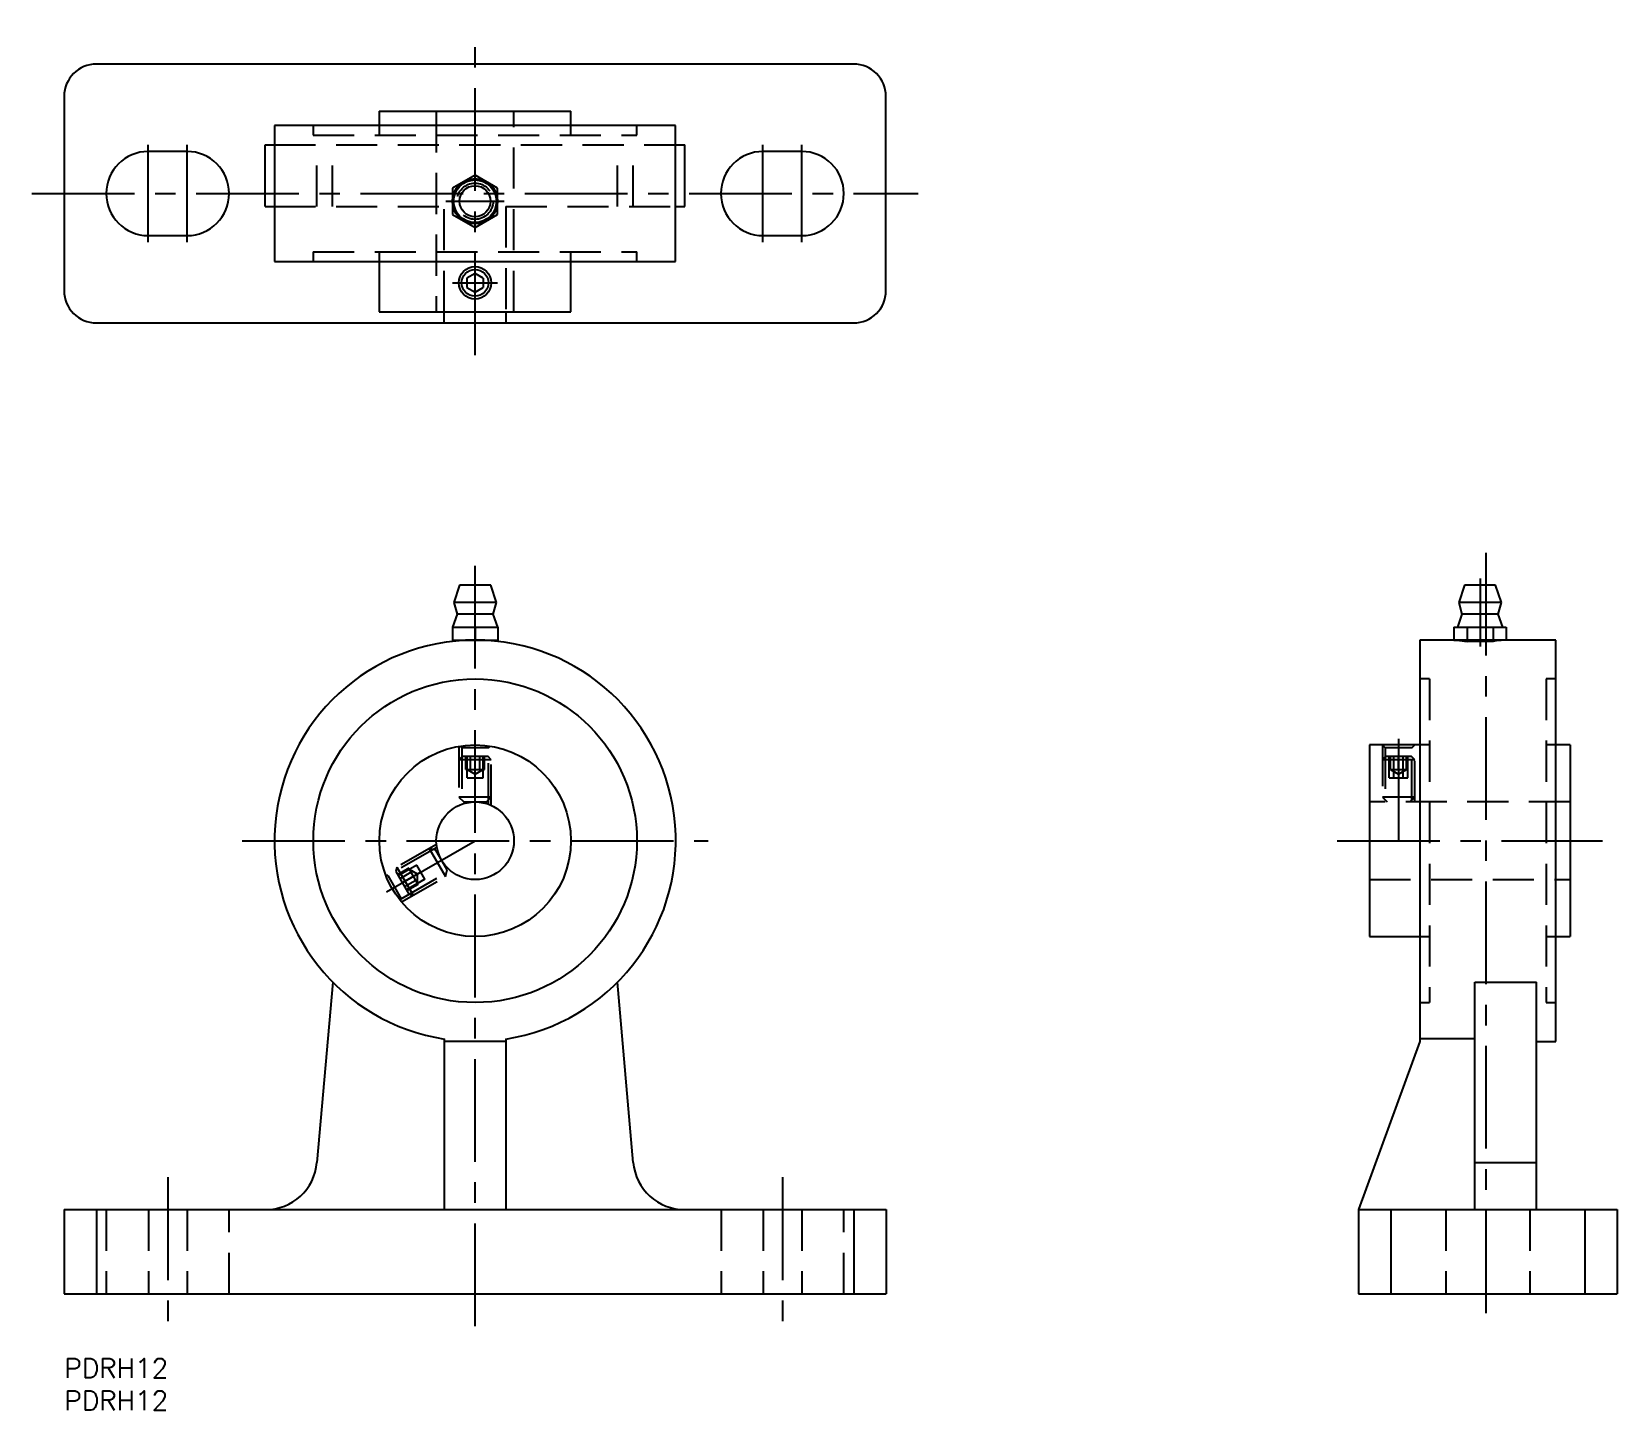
# Model space of a CAD drawing. Extents: x -5 to 240, y -8 to 205.
import ezdxf

# ---------------------------------------------------------------- set-up
doc = ezdxf.new("R2010")
doc.units = 0
doc.header["$LTSCALE"] = 0.5
doc.linetypes.add('CENTER', pattern=[50.8, 31.75, -6.35, 6.35, -6.35])
doc.linetypes.add('DASHED', pattern=[19.05, 12.7, -6.35])
for name, color, linetype in [('MSM_CENTER', 1, 'CENTER'), ('MSM_CONTINUOUS', 7, 'CONTINUOUS'), ('MSM_DASHED', 4, 'DASHED'), ('MSM_NARROW', 5, 'CONTINUOUS'), ('MSM_PART_NUMBER', 7, 'CONTINUOUS')]:
    doc.layers.add(name, color=color, linetype=linetype)
doc.styles.get("Standard").update_dxf_attribs({"font": 'txt.shx', "height": 3, "bigfont": 'bigfont.shx'})

msp = doc.modelspace()

# ---------------------------------------------------------------- linework, layer by layer
at = {"layer": 'MSM_CENTER'}
for p, q in [((63.48, 155), (63.48, 205)), ((12.98, 172.5), (12.98, 187.5)), ((18.98, 172.5), (18.98, 187.5)), ((107.98, 172.5), (107.98, 187.5)), ((113.98, 172.5), (113.98, 187.5)), ((-5.02, 180), (131.98, 180)), ((58.98, 178.8), (67.98, 178.8)), ((59.98, 166.2), (66.98, 166.2)), ((63.5, 5), (63.5, 124.5)), ((219.7, 124.5), (219.7, 5)), ((218.8, 120.5), (218.8, 110)), ((206.2, 95.75), (206.2, 80)), ((27.5, 80), (99.5, 80)), ((49.82, 72.1), (63.5, 80)), ((196.7, 80), (237.7, 80)), ((16, 28), (16, 5)), ((111, 28), (111, 5))]:
    msp.add_line(p, q, dxfattribs=at)
at = {"layer": 'MSM_CONTINUOUS'}
for p, q in [((121.98, 200), (4.98, 200)), ((-0.02, 195), (-0.02, 165)), ((126.98, 165), (126.98, 195)), ((48.68, 192.7), (78.28, 192.7)), ((48.68, 192.7), (48.68, 190.5)), ((78.28, 190.5), (78.28, 192.7)), ((94.48, 190.5), (32.48, 190.5)), ((32.48, 190.5), (32.48, 169.5)), ((94.48, 169.5), (94.48, 190.5)), ((18.98, 186.5), (12.98, 186.5)), ((31.07, 187.5), (32.48, 187.5)), ((94.48, 187.5), (95.88, 187.5)), ((113.98, 186.5), (107.98, 186.5)), ((63.48, 182.84), (59.98, 180.82)), ((66.98, 180.82), (63.48, 182.84)), ((59.98, 180.82), (59.98, 176.78)), ((66.98, 176.78), (66.98, 180.82)), ((31.07, 178), (32.48, 178)), ((59.98, 176.78), (63.48, 174.76)), ((63.48, 174.76), (66.98, 176.78)), ((94.48, 178), (95.88, 178)), ((12.98, 173.5), (18.98, 173.5)), ((107.98, 173.5), (113.98, 173.5)), ((32.48, 169.5), (94.48, 169.5)), ((48.68, 169.5), (48.68, 161.7)), ((78.28, 161.7), (78.28, 169.5)), ((63.48, 167.64), (62.23, 166.92)), ((62.23, 166.92), (62.23, 165.48)), ((64.73, 166.92), (63.48, 167.64)), ((64.73, 166.92), (64.73, 165.48)), ((62.23, 165.48), (63.48, 164.76)), ((63.48, 164.76), (64.73, 165.48)), ((4.98, 160), (121.98, 160)), ((48.68, 161.7), (78.28, 161.7)), ((58.73, 160), (58.73, 161.7)), ((68.23, 161.7), (68.23, 160)), ((61.1, 119.5), (60.2, 116.8)), ((65.9, 119.5), (61.1, 119.5)), ((66.8, 116.8), (65.9, 119.5)), ((216.4, 119.5), (215.5, 116.8)), ((221.2, 119.5), (216.4, 119.5)), ((222.1, 116.8), (221.2, 119.5)), ((60.2, 116.8), (60.7, 115)), ((66.8, 116.8), (60.2, 116.8)), ((66.3, 115), (66.8, 116.8)), ((222.1, 116.8), (215.5, 116.8)), ((215.5, 116.8), (216, 115)), ((221.6, 115), (222.1, 116.8)), ((60.7, 115), (60, 113)), ((60, 113), (67, 113)), ((60, 113), (60, 110.8)), ((66.3, 115), (60.7, 115)), ((63.5, 113), (63.5, 111)), ((67, 113), (66.3, 115)), ((67, 113), (67, 110.8)), ((214.76, 113), (222.84, 113)), ((214.76, 113), (214.76, 111)), ((216, 115), (215.3, 113)), ((221.6, 115), (216, 115)), ((216.78, 113), (216.78, 110.8)), ((220.82, 113), (220.82, 110.8)), ((222.3, 113), (221.6, 115)), ((222.84, 113), (222.84, 111)), ((60, 111), (67, 111)), ((209.5, 111), (209.5, 49)), ((230.5, 111), (209.5, 111)), ((214.76, 111), (215.22, 110.99)), ((215.22, 110.99), (216.78, 110.8)), ((220.82, 110.8), (216.78, 110.8)), ((221.28, 110.88), (220.82, 110.8)), ((222.84, 111), (221.28, 110.88)), ((230.5, 49), (230.5, 111)), ((209.5, 94.8), (201.7, 94.8)), ((201.7, 94.8), (201.7, 65.2)), ((232.7, 94.8), (230.5, 94.8)), ((232.7, 94.8), (232.7, 65.2)), ((201.7, 65.2), (209.5, 65.2)), ((230.5, 65.2), (232.7, 65.2)), ((41.5, 58.16), (39.06, 30.3)), ((87.94, 30.3), (85.5, 58.16)), ((218, 23), (218, 58.16)), ((218, 58.16), (227.5, 58.16)), ((227.5, 23), (227.5, 58.16)), ((58.75, 23), (58.75, 49.37)), ((68.25, 49.37), (68.25, 23)), ((218, 49.37), (209.5, 49.37)), ((68.25, 49), (58.75, 49)), ((209.5, 49), (200, 23)), ((227.5, 49), (230.5, 49)), ((0, 23), (127, 23)), ((0, 23), (0, 10)), ((127, 23), (127, 10)), ((200, 23), (240, 23)), ((200, 23), (200, 10)), ((240, 23), (240, 10)), ((0, 10), (127, 10)), ((200, 10), (240, 10))]:
    msp.add_line(p, q, dxfattribs=at)
for centre, radius in [((63.48, 178.8), 3.5), ((63.48, 178.8), 3.3), ((63.48, 178.8), 2.4), ((63.48, 166.2), 2.5), ((63.5, 80), 25), ((63.5, 80), 14.8), ((63.5, 80), 6)]:
    msp.add_circle(centre, radius, dxfattribs=at)
for centre, radius, start, end in [((4.98, 195), 5, 90, 180), ((121.98, 195), 5, 0, 90), ((12.98, 180), 6.5, 90, 270), ((18.98, 180), 6.5, 270, 90), ((107.98, 180), 6.5, 90, 270), ((113.98, 180), 6.5, 270, 90), ((4.98, 165), 5, 180, 270), ((121.98, 165), 5, 270, 0), ((63.5, 80), 31, 278.8139, 261.1861), ((31.09, 31), 8, 270, 355), ((95.91, 31), 8, 185, 270)]:
    msp.add_arc(centre, radius, start, end, dxfattribs=at)
at = {"layer": 'MSM_DASHED'}
for p, q in [((57.48, 192.7), (57.48, 161.7)), ((69.48, 161.7), (69.48, 192.7)), ((38.48, 190.5), (38.48, 189)), ((38.48, 189), (88.48, 189)), ((48.68, 190.5), (48.68, 189)), ((78.28, 189), (78.28, 190.5)), ((88.48, 189), (88.48, 190.5)), ((32.48, 187.5), (94.48, 187.5)), ((39.04, 178), (39.04, 187.5)), ((41.48, 178), (41.48, 187.5)), ((85.48, 178), (85.48, 187.5)), ((87.91, 178), (87.91, 187.5)), ((32.48, 178), (58.73, 178)), ((58.73, 161.7), (58.73, 178)), ((68.23, 178), (68.23, 161.7)), ((68.23, 178), (94.48, 178)), ((38.48, 171), (88.48, 171)), ((38.48, 171), (38.48, 169.5)), ((48.68, 171), (48.68, 169.5)), ((78.28, 169.5), (78.28, 171)), ((88.48, 169.5), (88.48, 171)), ((211, 105), (209.5, 105)), ((211, 105), (211, 55)), ((230.5, 105), (229, 105)), ((229, 105), (229, 55)), ((61, 94.59), (61, 85.45)), ((61.19, 94.61), (61.43, 94.37)), ((61.43, 94.37), (61.43, 85.64)), ((65.57, 94.37), (61.43, 94.37)), ((65.57, 94.37), (65.81, 94.61)), ((65.57, 85.64), (65.57, 94.37)), ((66, 85.45), (66, 94.59)), ((203.7, 94.8), (203.7, 86)), ((203.7, 94.8), (204.13, 94.37)), ((204.13, 94.37), (204.13, 86)), ((208.27, 94.37), (204.13, 94.37)), ((208.27, 94.37), (208.7, 94.8)), ((208.27, 86), (208.27, 94.37)), ((208.7, 86), (208.7, 94.8)), ((211, 94.8), (209.5, 94.8)), ((230.5, 94.8), (229, 94.8)), ((61.49, 93), (61, 92.51)), ((66, 92.51), (61, 92.51)), ((65.51, 93), (61.49, 93)), ((62.06, 91), (62.06, 93)), ((62.06, 91), (64.94, 91)), ((62.25, 89.7), (62.25, 93)), ((62.25, 91), (63.5, 90.28)), ((62.78, 91), (62.78, 93)), ((63.5, 89.7), (63.5, 93)), ((63.5, 90.28), (64.75, 91)), ((64.22, 91), (64.22, 93)), ((64.75, 89.7), (64.75, 93)), ((64.94, 91), (64.94, 93)), ((66, 92.51), (65.51, 93)), ((204.19, 93), (203.7, 92.51)), ((208.7, 92.51), (203.7, 92.51)), ((208.21, 93), (204.19, 93)), ((204.76, 89.7), (204.76, 93)), ((204.95, 91), (204.95, 93)), ((204.95, 91), (207.45, 91)), ((204.95, 91), (206.2, 90.28)), ((205.48, 89.7), (205.48, 93)), ((206.2, 91), (206.2, 93)), ((206.2, 90.28), (207.45, 91)), ((206.92, 89.7), (206.92, 93)), ((207.45, 91), (207.45, 93)), ((207.64, 89.7), (207.64, 93)), ((208.7, 92.51), (208.21, 93)), ((62.25, 89.7), (64.75, 89.7)), ((204.76, 89.7), (207.64, 89.7)), ((66, 86.75), (61, 86.75)), ((61, 86.75), (61.75, 86)), ((61.75, 86), (65.25, 86)), ((65.25, 86), (66, 86.75)), ((232.7, 86), (201.7, 86)), ((208.7, 86.75), (203.7, 86.75)), ((203.7, 86.75), (204.45, 86)), ((207.95, 86), (208.7, 86.75)), ((57.53, 79.44), (49.62, 74.87)), ((57.59, 78.97), (50.02, 74.61)), ((56.4, 78.79), (58.9, 74.46)), ((57.43, 78.52), (56.4, 78.79)), ((59.18, 75.48), (57.43, 78.52)), ((54.47, 76.23), (51.62, 74.58)), ((55.72, 74.07), (54.47, 76.23)), ((50.02, 74.61), (49.69, 74.7)), ((50.02, 74.61), (52.09, 71.03)), ((51.42, 75.91), (51.24, 75.24)), ((51.24, 75.24), (53.25, 71.76)), ((51.42, 75.91), (53.92, 71.58)), ((53.25, 75.75), (51.52, 74.75)), ((53.61, 75.13), (51.88, 74.13)), ((52.09, 71.03), (59.65, 75.39)), ((52.12, 70.54), (60.03, 75.11)), ((55.1, 75.15), (52.24, 73.5)), ((54.33, 73.88), (52.6, 72.88)), ((55.72, 74.07), (52.87, 72.42)), ((54.7, 73.25), (53.25, 75.75)), ((54.6, 74.86), (53.35, 75.58)), ((54.6, 73.42), (54.6, 74.86)), ((58.9, 74.46), (59.18, 75.48)), ((201.7, 74), (232.7, 74)), ((54.7, 73.25), (52.96, 72.25)), ((53.25, 71.76), (53.92, 71.58)), ((52, 70.69), (52.09, 71.03)), ((209.5, 65.2), (211, 65.2)), ((229, 65.2), (230.5, 65.2)), ((209.5, 55), (211, 55)), ((229, 55), (230.5, 55)), ((6.5, 23), (6.5, 10)), ((13, 23), (13, 10)), ((19, 23), (19, 10)), ((25.5, 10), (25.5, 23)), ((101.5, 23), (101.5, 10)), ((108, 23), (108, 10)), ((114, 23), (114, 10)), ((120.5, 10), (120.5, 23)), ((213.5, 23), (213.5, 10)), ((226.5, 23), (226.5, 10))]:
    msp.add_line(p, q, dxfattribs=at)
msp.add_circle((63.48, 178.8), 2.8, dxfattribs=at)
at = {"layer": 'MSM_NARROW'}
for p, q in [((31.07, 178), (31.07, 187.5)), ((95.88, 178), (95.88, 187.5)), ((218, 30.3), (227.5, 30.3)), ((5, 23), (5, 10)), ((122, 23), (122, 10)), ((205, 23), (205, 10)), ((235, 23), (235, 10))]:
    msp.add_line(p, q, dxfattribs=at)
msp.add_circle((63.48, 166.2), 2.07, dxfattribs=at)

# ---------------------------------------------------------------- texts
at = {"layer": 'MSM_PART_NUMBER'}
for p in [(0, -3), (0, -8)]:
    msp.add_text('PDRH12', height=3, dxfattribs=at).set_placement(p)

doc.saveas('drawing.dxf')
